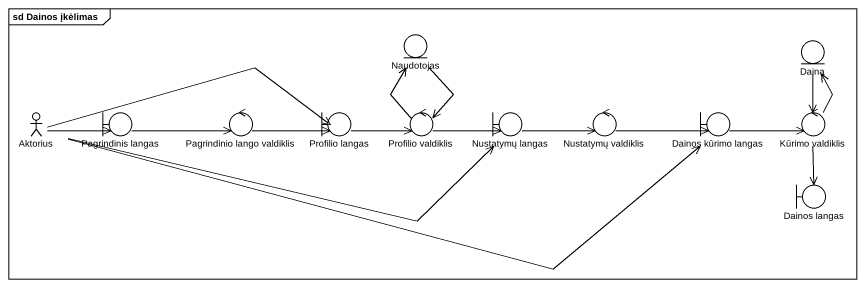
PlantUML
@startuml
mainframe sd Dainos įkėlimas
entity Naudotojas
entity Daina
actor Aktorius
boundary "Pagrindinis langas" as Pagrindinis_langas
control "Pagrindinio lango valdiklis" as Pagrindinio_lango_valdiklis
boundary "Profilio langas" as Profilio_langas
control "Profilio valdiklis" as Profilio_valdiklis
boundary "Nustatymų langas" as Nustatymų_langas
control "Nustatymų valdiklis" as Nustatymų_valdiklis
boundary "Dainos kūrimo langas" as Dainos_kūrimo_langas
control "Kūrimo valdiklis" as Kūrimo_valdiklis
boundary "Dainos langas" as Dainos_langas
Naudotojas --> Profilio_valdiklis
Daina --> Kūrimo_valdiklis
Aktorius -right-> Pagrindinis_langas
Aktorius -right-> Profilio_langas
Aktorius -right-> Nustatymų_langas
Aktorius -right-> Dainos_kūrimo_langas
Pagrindinis_langas -right-> Pagrindinio_lango_valdiklis
Pagrindinio_lango_valdiklis -right-> Profilio_langas
Profilio_langas -right-> Profilio_valdiklis
Profilio_valdiklis -up-> Naudotojas
Profilio_valdiklis -right-> Nustatymų_langas
Nustatymų_langas -right-> Nustatymų_valdiklis
Nustatymų_valdiklis -right-> Dainos_kūrimo_langas
Dainos_kūrimo_langas -right-> Kūrimo_valdiklis
Kūrimo_valdiklis -up-> Daina
Kūrimo_valdiklis --> Dainos_langas
@enduml
